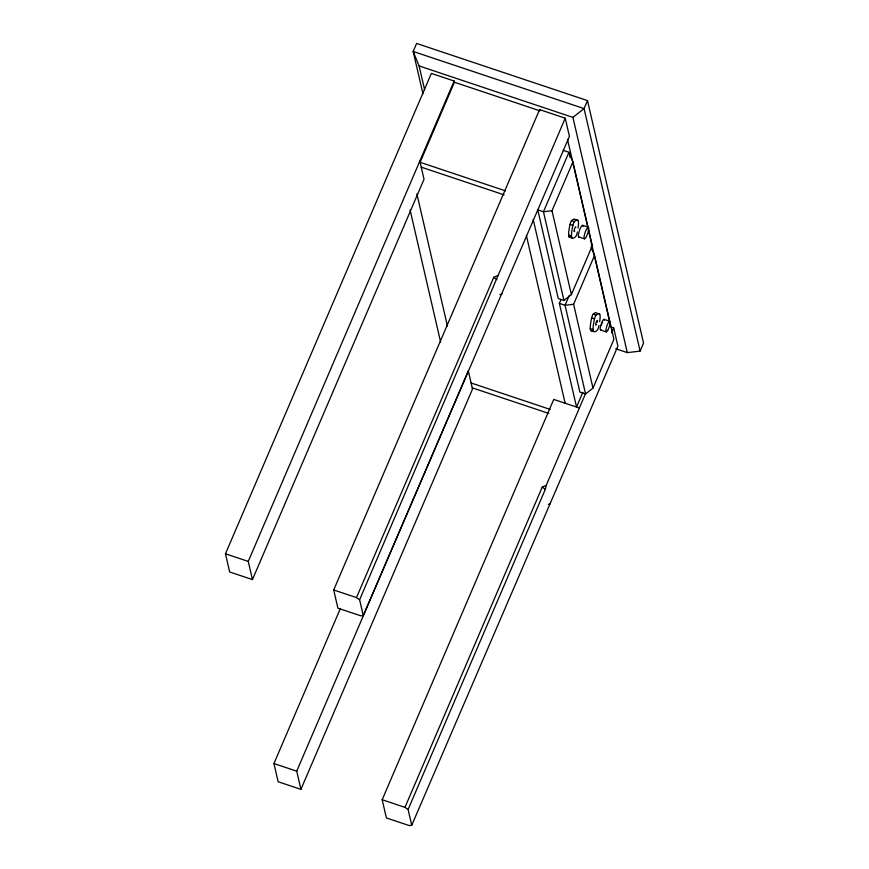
<?xml version="1.0" encoding="UTF-8"?>
<svg xmlns="http://www.w3.org/2000/svg" width="869" height="869" viewBox="0 0 869 869"><rect width="100%" height="100%" fill="white"/><g stroke="black" fill="none" stroke-linecap="round" stroke-linejoin="round"><path stroke-width="1.3" d="M363.253 615.524L359.614 599.762L565.23 118.173L539.595 109.603L333.696 589.975L337.9 608.17L360.689 615.784L363.253 615.524L569.423 136.357L565.23 118.173M579.384 407.995L553.749 399.425L382.175 799.741L386.379 817.935L409.158 825.55L411.732 825.289L408.093 809.528L545.352 489.269L546.21 485.391L585.717 393.212M419.825 161.091L424.029 179.275L252.455 579.59L229.666 571.976L225.462 553.781L431.35 73.409L454.139 81.023L454.422 82.24L420.107 162.297L505.552 190.876M252.455 579.59L248.252 561.407L454.139 81.023M300.924 789.356L296.72 771.172L468.304 370.857L472.508 389.04L300.924 789.356L278.145 781.742L273.941 763.547L340.213 608.908M359.614 599.762L356.486 597.6L493.744 277.341L497.741 275.625M587.498 100.598L584.066 108.603L572.932 117.391L419.119 65.957L413.166 51.456L416.599 43.45L587.498 100.598L643.538 343.103L640.105 351.109L627.288 352.618L615.752 348.762M552 210.743L543.451 211.754L537.759 209.853L558.256 298.534L563.948 300.435L571.378 294.58L552 210.743L572.91 161.949L568.945 152.292L563.242 150.38M591.05 247.035L594.526 255.486L613.905 339.323L592.984 388.117L585.565 393.972L579.873 392.071L559.375 303.39L560.972 299.664M569.314 295.373L565.067 305.291L585.565 393.972M571.378 294.58L592.289 245.786L572.91 161.949M592.984 388.117L573.616 304.28L594.526 255.486M408.093 809.528L404.965 807.366L542.223 487.107L546.21 485.391M582.871 392.267L576.538 407.05L533.186 219.433M611.591 332.86L613.699 327.939L610.853 326.983L567.5 139.366M411.732 825.289L617.902 346.123L613.699 327.939M499.947 294.678L501.945 293.82M548.415 504.433L550.414 503.575M573.616 304.28L565.067 305.291L559.375 303.39M454.422 82.24L539.866 110.808L539.595 109.603M421.226 167.152L504.129 194.873M577.342 232.012A25.364 5.703 -71.5 0 1 577.125 233.044A3.085 0.695 -71.5 0 1 575.267 236.987A27.765 6.235 -71.5 0 1 571.9 237.9L569.043 236.944L568.608 235.064A25.364 5.703 -71.5 0 1 570.021 224.452A3.085 0.695 -71.5 0 1 571.628 220.672A25.364 5.703 -71.5 0 1 575.245 219.596L578.091 220.541L578.526 222.431A25.364 5.703 -71.5 0 1 578.048 228.102M571.628 220.672L574.485 221.628A25.364 5.703 -71.5 0 1 578.091 220.541M582.751 225.343L588.454 227.243A6.159 1.39 -71.5 0 1 586.336 236.759A6.159 1.39 -71.5 0 1 584.37 235.086A6.159 1.39 -71.5 0 1 588.454 227.243M570.021 224.452L572.867 225.397A25.364 5.703 -71.5 0 0 571.454 236.01L571.9 237.9M578.624 236.911L584.316 238.812M568.608 235.064L571.454 236.01M597.807 313.448L599.708 314.078L600.142 315.968A25.364 5.703 -71.5 0 1 599.664 321.639M598.958 325.538A25.364 5.703 -71.5 0 1 598.73 326.57A3.085 0.695 -71.5 0 1 596.873 330.524A27.765 6.235 -71.5 0 1 593.505 331.426L590.659 330.481L590.225 328.591A25.364 5.703 -71.5 0 1 591.626 317.978A3.085 0.695 -71.5 0 1 593.245 314.209L596.101 315.165A25.364 5.703 -71.5 0 1 599.708 314.078M603.998 319.357L609.69 321.258M591.626 317.978L594.483 318.934A25.364 5.703 -71.5 0 0 593.071 329.547L593.505 331.426M600.609 329.959L606.312 331.871M590.225 328.591L593.071 329.547M471.107 382.979L550.175 409.418M472.225 387.824L548.741 413.416M225.462 553.781L248.252 561.407M333.696 589.975L356.486 597.6M273.941 763.547L296.72 771.172M382.175 799.741L404.965 807.366M493.744 277.341L496.872 279.514M542.223 487.107L545.352 489.269M591.148 243.863L592.289 245.786M575.245 219.596L575.571 220.259M640.105 351.109L584.066 108.603L413.166 51.456L422.91 93.635M572.932 117.391L627.288 352.618M570.151 157.506L568.945 152.292L543.451 211.754L563.948 300.435M526.364 235.445L565.143 403.238M419.119 65.957L424.615 89.746M416.914 193.961L447.437 326.081M410.092 209.972L440.626 342.093M571.411 236.813A27.765 6.235 -71.5 0 1 569.043 236.944M593.245 314.209A25.364 5.703 -71.5 0 1 596.851 313.122M592.419 330.665A27.765 6.235 -71.5 0 1 590.659 330.481M572.867 225.397A3.085 0.695 -71.5 0 1 574.485 221.628M574.724 231.132A2.466 0.554 -71.5 0 1 574.344 229.449A2.466 0.554 -71.5 0 1 575.908 227.081M594.483 318.934A3.085 0.695 -71.5 0 1 596.101 315.165M596.482 324.43A2.466 0.554 -71.5 0 1 595.678 324.387A2.466 0.554 -71.5 0 1 596.731 321.074A2.466 0.554 -71.5 0 1 597.546 321.117M597.481 321.606A2.466 0.554 -71.5 0 1 597.351 322.182M578.993 236.965A6.159 1.39 -71.5 0 1 579.829 229.416A6.159 1.39 -71.5 0 1 583.045 226.603M601.554 325.234A2.466 0.554 -71.5 0 1 601.728 324.626M602.423 322.986A2.466 0.554 -71.5 0 1 602.662 322.616M601 329.796A5.572 1.249 -71.5 0 1 601.239 323.898A5.572 1.249 -71.5 0 1 604.411 320.107M607.724 330.361A5.572 1.249 -71.5 0 0 609.973 321.465A5.572 1.249 -71.5 0 0 606.312 327.874A5.572 1.249 -71.5 0 0 607.724 330.361"/></g></svg>
